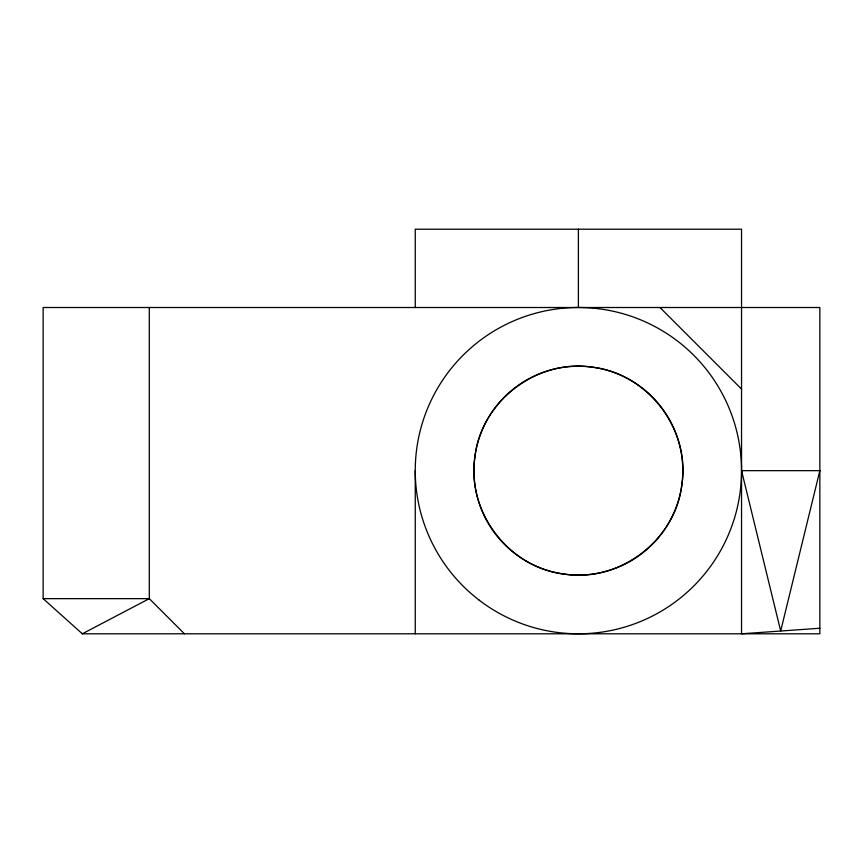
<?xml version="1.0" encoding="UTF-8"?>
<svg xmlns="http://www.w3.org/2000/svg" width="863" height="863" viewBox="0 0 863 863"><rect width="100%" height="100%" fill="white"/><g stroke="black" fill="none" stroke-linecap="round" stroke-linejoin="round"><path stroke-width="1.29" d="M82.309 633.798L819.85 633.798L819.85 307.508L43.15 307.508L43.15 598.652L82.309 633.798L149.299 598.652L149.299 307.508M819.85 628.242L741.544 633.798L741.544 229.202L415.254 229.202L415.254 307.508M571.867 574.639L584.92 574.639M43.15 598.652L149.299 598.652L184.445 633.798M659.968 307.508L741.544 389.084M578.393 229.202L578.393 307.508M415.254 470.659L415.254 633.798M474.877 457.023C466.43 512.201 509.289 568.048 564.769 574.175C619.947 582.622 675.794 539.763 681.921 484.283C690.368 429.105 647.509 373.258 592.029 367.131C536.851 358.684 481.004 401.543 474.877 457.023M819.85 470.659L780.691 631.015L741.544 470.659L819.85 470.659M479.084 600.087A163.139 163.139 0 0 0 740.141 491.953A163.139 163.139 0 0 0 515.966 319.925A163.139 163.139 0 0 0 479.084 600.087M526.193 561.079A104.412 104.412 0 0 0 682.806 470.659A104.412 104.412 0 0 0 526.193 380.227A104.412 104.412 0 0 0 526.193 561.079"/></g></svg>
